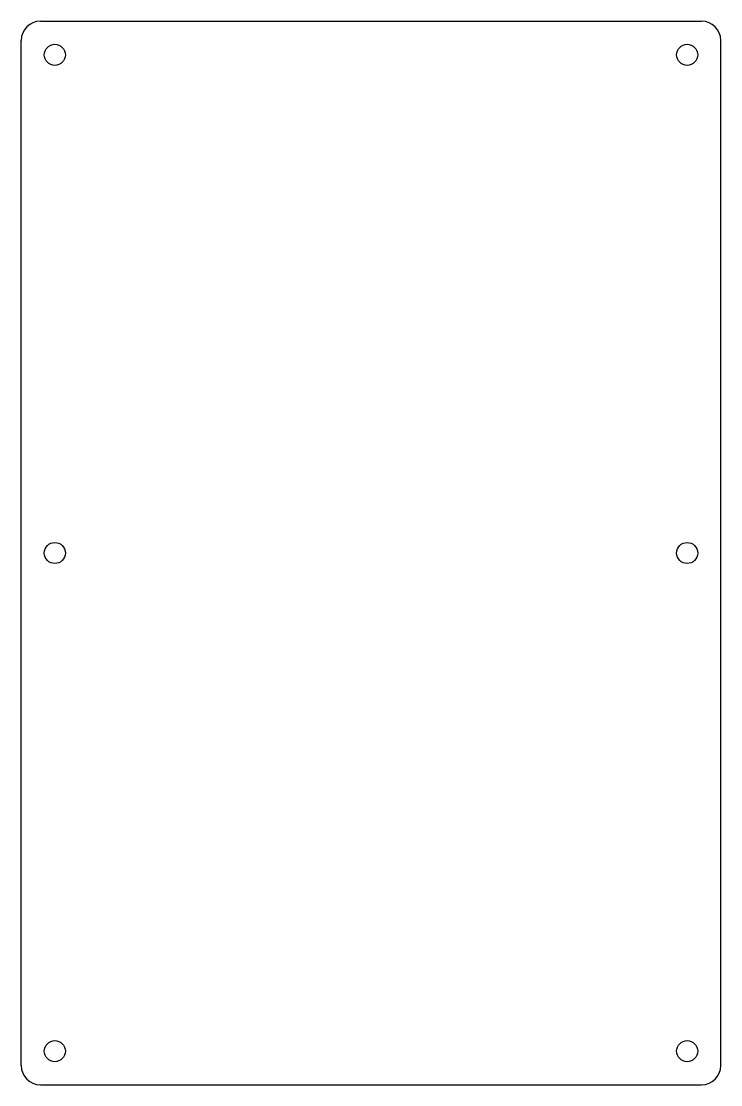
# Model space of a CAD drawing. Header units: millimetres. Extents: x 42 to 116, y -142 to -32.
import ezdxf

# ---------------------------------------------------------------- set-up
doc = ezdxf.new("R2010")
doc.units = ezdxf.units.MM

msp = doc.modelspace()

# ---------------------------------------------------------------- linework, layer by layer
for p, q in [((44.5, -31.5), (113.5, -31.5)), ((42.5, -140.5), (42.5, -33.5)), ((115.5, -140.5), (115.5, -33.5)), ((44.5, -142.5), (113.5, -142.5))]:
    msp.add_line(p, q)
for centre in [(46, -35), (112, -35), (46, -87), (112, -87), (46, -139), (112, -139)]:
    msp.add_circle(centre, 1.1)
for centre, start, end in [((44.5, -33.5), 90, 180), ((113.5, -33.5), 0, 90), ((44.5, -140.5), 180, 270), ((113.5, -140.5), 270, 0)]:
    msp.add_arc(centre, 2, start, end)

doc.saveas('drawing.dxf')
